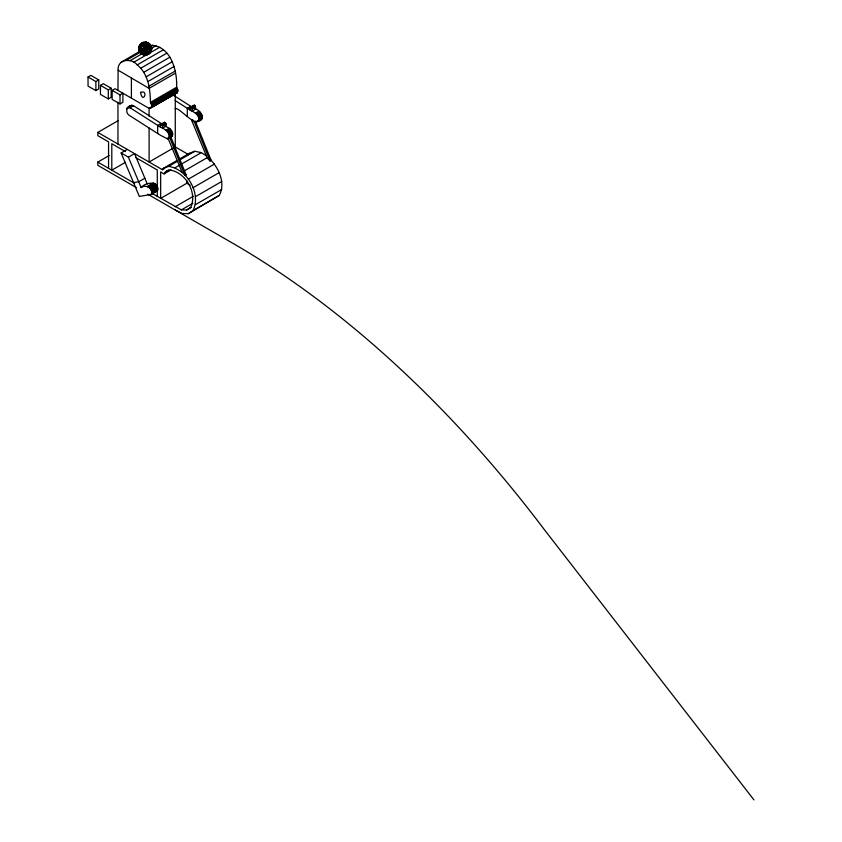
<?xml version="1.0" encoding="UTF-8"?>
<svg xmlns="http://www.w3.org/2000/svg" width="842" height="842" viewBox="0 0 842 842"><rect width="100%" height="100%" fill="white"/><g stroke="black" fill="none" stroke-linecap="round" stroke-linejoin="round"><path stroke-width="1.26" d="M117.954 90.389L118.122 70.191C117.133 59.161 131.373 57.635 137.225 64.887C148.392 73.959 150.181 88.947 150.444 102.356C152.097 103.955 152.539 109.081 149.097 108.039L149.097 116.217M151.097 50.846L148.792 53.951L146.887 54.846L145.729 54.151L144.403 55.014L142.319 54.393C138.383 50.773 141.782 44.005 145.982 42.142L148.066 42.763L150.844 45.521L151.665 48.131L151.171 49.436C148.076 52.288 142.614 52.878 139.204 50.257L139.33 46.173L142.456 42.742C146.803 42.489 151.749 46.131 151.097 50.846C148.108 53.604 142.835 54.172 139.551 51.636L138.72 49.025L139.288 46.31L141.593 43.205C147.697 39.111 143.445 50.046 145.308 53.214C146.771 58.53 154.718 48.941 150.844 45.521C148.329 40.153 139.456 41.595 138.804 47.562C137.414 51.246 143.519 57.046 145.729 54.151L147.939 54.414L149.792 53.12L151.581 49.594L151.118 48.404M121.111 152.97L139.319 196.397L151.128 194.513C153.76 188.924 146.161 183.819 141.13 187.545L128.405 157.18L121.111 152.97L127.258 149.423M151.128 194.513L157.275 190.966C160.38 180.683 145.813 181.725 141.13 187.545M150.444 108.176L177.157 92.809L177.82 90.01L176.62 87.252C177.462 70.854 170.726 45.5 150.729 45.415M157.675 133.51L157.675 125.405L161.127 123.406L133.531 105.755C126.826 103.398 124.058 113.123 130.078 115.859L160.517 135.33L167.547 138.846L172.284 136.109L172.631 133.225L170.147 128.931L165.021 125.826M130.015 107.787L131.047 105.503M168.274 138.614C171.884 133.752 164.495 128.531 160.517 127.216C159.012 122.027 164.148 125.405 162.39 128.3L165.842 126.3C166.853 125.416 165.053 120.806 163.969 122.995M175.157 108.639C179.22 106.755 196.123 128.7 198.922 119.238C198.838 114.375 193.87 111.975 190.145 110.113C188.629 104.924 193.776 108.302 192.018 111.197L195.47 109.197C196.102 108.313 195.197 104.166 193.628 105.629M197.891 121.511C206.627 119.627 200.396 109.586 194.649 108.723M140.656 45.184L140.982 44.037M142.803 43.3L144.045 42.447C147.603 44.542 150.781 48.825 149.413 53.12L143.298 54.151L140.277 52.814L140.288 50.625M148.645 53.835L150.15 52.204M175.252 210.047L182.146 213.489L188.376 213.657L193.081 210.542C201.322 193.334 187.187 169.053 168.589 166.39L163.274 168.389L162.401 169.705L97.809 132.415L97.809 135.646L108.555 141.856L108.555 168.305M188.376 213.657L219.246 195.439C225.93 183.103 218.762 168.021 209.774 158.833M190.176 185.208L186.798 183.261L160.664 198.386L160.664 171.936L164.053 173.894L165.464 171.757L168.884 169.789M206.248 155.812L201.333 152.613L194.765 151.276L189.439 153.276L188.566 154.602L174.968 146.75M147.255 54.183L146.34 54.709M151.592 193.155L181.419 209.879L186.682 210.026L190.66 207.395C197.628 192.85 185.682 172.326 169.968 170.073L165.464 171.757M88.042 77.032L90.915 75.38L98.756 79.906L98.756 88.968L95.883 90.62L88.042 86.094L88.042 77.032L95.883 81.569L98.756 79.906M121.037 62.297L140.614 50.857M126.595 60.171L140.246 52.288M150.486 46.373L152.76 45.058M130.005 60.719L142.519 53.488M151.623 48.236L156.18 45.605M133.615 62.319L159.791 47.205M100.451 85.347L103.324 83.695L111.165 88.221L111.165 97.283L108.302 98.935L100.451 94.409L100.451 85.347L108.302 89.884L111.165 88.221M137.225 64.887L163.401 49.773M140.646 68.286L166.811 53.172M112.165 90.357L120.006 94.883L122.879 93.23L122.879 102.282L120.006 103.945L112.165 99.409L112.165 90.357L115.028 88.694L149.097 108.365L153.654 105.745M143.687 72.338L169.852 57.224M146.192 76.822L172.368 61.708M148.034 81.495L174.199 66.392M149.097 86.126L175.273 71.023M175.273 73.275L149.097 88.378L118.122 70.191M127.037 108.018L131.773 105.282M126.679 108.797L132.615 105.366M127.595 107.502L130.078 107.744L133.531 105.755M97.809 132.415L118.28 120.585M150.444 102.356L176.62 87.252M150.992 103.24L177.157 88.136M151.392 104.187L177.567 89.073M151.655 105.124L177.82 90.01M151.739 106.018L177.904 90.904M151.655 106.808L177.82 91.694M155.928 104.429L163.895 99.83M166.169 98.514L169.579 96.546M171.852 95.23L174.136 93.915M149.813 108.218L177.157 92.809M151.392 107.45L177.567 92.346M190.755 106.302L187.303 108.302L187.303 116.406M160.643 124.521L164.443 122.322M190.271 107.418L194.06 105.218M160.548 124.721L164.664 122.343M190.176 107.618L194.291 105.25M160.517 124.984L164.906 122.448M190.145 107.881L194.534 105.345M161.696 124.627L165.148 122.627M191.323 107.523L194.776 105.524M161.927 124.858L165.379 122.869M191.544 107.755L194.997 105.766M136.53 187.692L97.809 165.337L97.809 162.096L109.186 155.528M162.117 125.142L165.569 123.153M191.744 108.039L195.197 106.05M162.264 125.458L165.716 123.458M191.892 108.355L195.344 106.355M162.359 125.774L165.811 123.774M191.987 108.671L195.439 106.671M162.39 126.068L165.842 124.069M192.018 108.965L195.47 106.966M165.79 130.257L169.242 128.268M195.407 113.154L198.859 111.165M166.695 130.92L170.147 128.931M196.323 113.817L199.775 111.828M167.547 131.815L171 129.826M197.165 114.712L200.617 112.723M168.274 132.878L171.726 130.889M197.891 115.775L201.343 113.786M191.66 120.385L194.302 121.911L195.407 121.269L211.174 160.401L210.058 161.043L207.1 157.728L191.66 120.385L192.776 119.743M128.405 157.18L134.552 153.633L147.276 183.988M168.832 134.046L172.284 132.047M198.449 116.943L201.901 114.944M169.179 135.225L172.631 133.225M198.807 118.122L202.259 116.122M169.295 136.341L172.757 134.352M198.922 119.238L202.375 117.249M125.447 162.295L111.797 170.179L111.797 143.729L125.437 151.602M167.558 138.256L172.631 135.33M196.323 121.658L202.259 118.227M167.547 138.846L172.284 136.109M197.165 121.743L201.901 119.006M172.999 148.234L149.097 162.032L149.097 128.005M144.866 178.23L138.72 181.777L133.541 182.609M163.274 168.389L176.925 160.506M179.199 159.191L189.439 153.276M162.401 169.705L164.674 168.389M168.095 166.421L170.368 165.106M168.589 166.39L177.694 161.138M179.967 159.822L194.765 151.276M164.053 173.894L170.884 169.958M175.157 167.716L179.714 165.095M181.988 163.78L201.333 152.613M147.055 186.598L153.202 183.04M147.729 186.703L153.875 183.156M148.434 187.008L154.591 183.461M149.15 187.503L155.296 183.956M149.834 188.155L155.98 184.608M150.444 188.934L156.591 185.387M150.971 189.808L157.117 186.25M184.324 170.884L207.079 157.738M151.371 190.724L157.517 187.177M151.623 191.639L157.78 188.092M151.739 192.523L157.886 188.976M151.686 193.313L157.833 189.766M151.476 193.986L157.622 190.439M170.831 136.92L186.114 174.862L185.008 175.504L169.716 137.562M188.292 179.188L214.457 164.074M193.029 187.724L219.194 172.61M175.157 206.764L193.365 196.249M195.576 196.596L221.751 181.493M181.419 209.879L192.797 203.311M195.597 204.574L221.762 189.471M186.682 210.026L191.239 207.395M193.081 210.542L219.246 195.439M145.729 54.151L143.361 54.73L140.993 52.836M144.045 42.447L141.751 43.321L140.246 44.952L140.593 45.826L144.803 46.973L149.045 45.236L149.055 43.458L145.876 42.51L141.74 44.594L139.277 48.752C142.561 51.288 147.834 50.72 150.823 47.962L151.307 46.71L148.908 43.5M201.343 119.522L199.775 119.659M171 136.846L171.726 136.625M145.561 54.856L147.308 54.562L147.655 51.457L146.561 46.678L144.666 43.005C139.404 43.773 149.139 44.573 145.329 42.363M144.687 42.342L146.592 42.363M145.698 54.814L143.803 54.793L142.698 51.804L144.035 44.026L144.666 43.005L147.729 42.91L150.539 45.405L148.887 47.541L144.908 48.657L140.951 48.089L139.33 46.173M145.066 54.793L144.161 54.393M135.678 157.517L157.275 169.979L157.275 196.428M97.809 162.096L134.615 183.345M147.739 194.165L232.866 243.306A809.057 467.11 60 0 1 544.711 530.123L753.958 799.9M174.189 95.714L192.65 107.513M175.157 100.535L190.145 110.113M130.078 107.744L160.517 127.216M184.64 173.21L186.114 174.862M139.077 50.446L139.856 51.751M168.105 138.467L182.051 172.189M194.302 121.911L210.058 161.043M150.644 49.91L151.065 50.983M148.645 52.562L148.887 53.183M142.424 53.625L142.666 54.246M186.829 180.767L186.829 183.282M175.273 92.936L175.273 146.918M131.405 77.98L131.405 98.156M120.006 94.883L120.006 103.945M117.954 102.166L117.954 144.045M108.302 89.884L108.302 98.935M95.883 81.569L95.883 90.62M140.54 92.409C142.919 105.082 149.034 89.105 140.54 92.409M147.971 43.531L147.013 44.763L144.729 45.405L142.445 45.079L141.498 43.973L144.666 43.005L147.971 43.531"/></g></svg>
